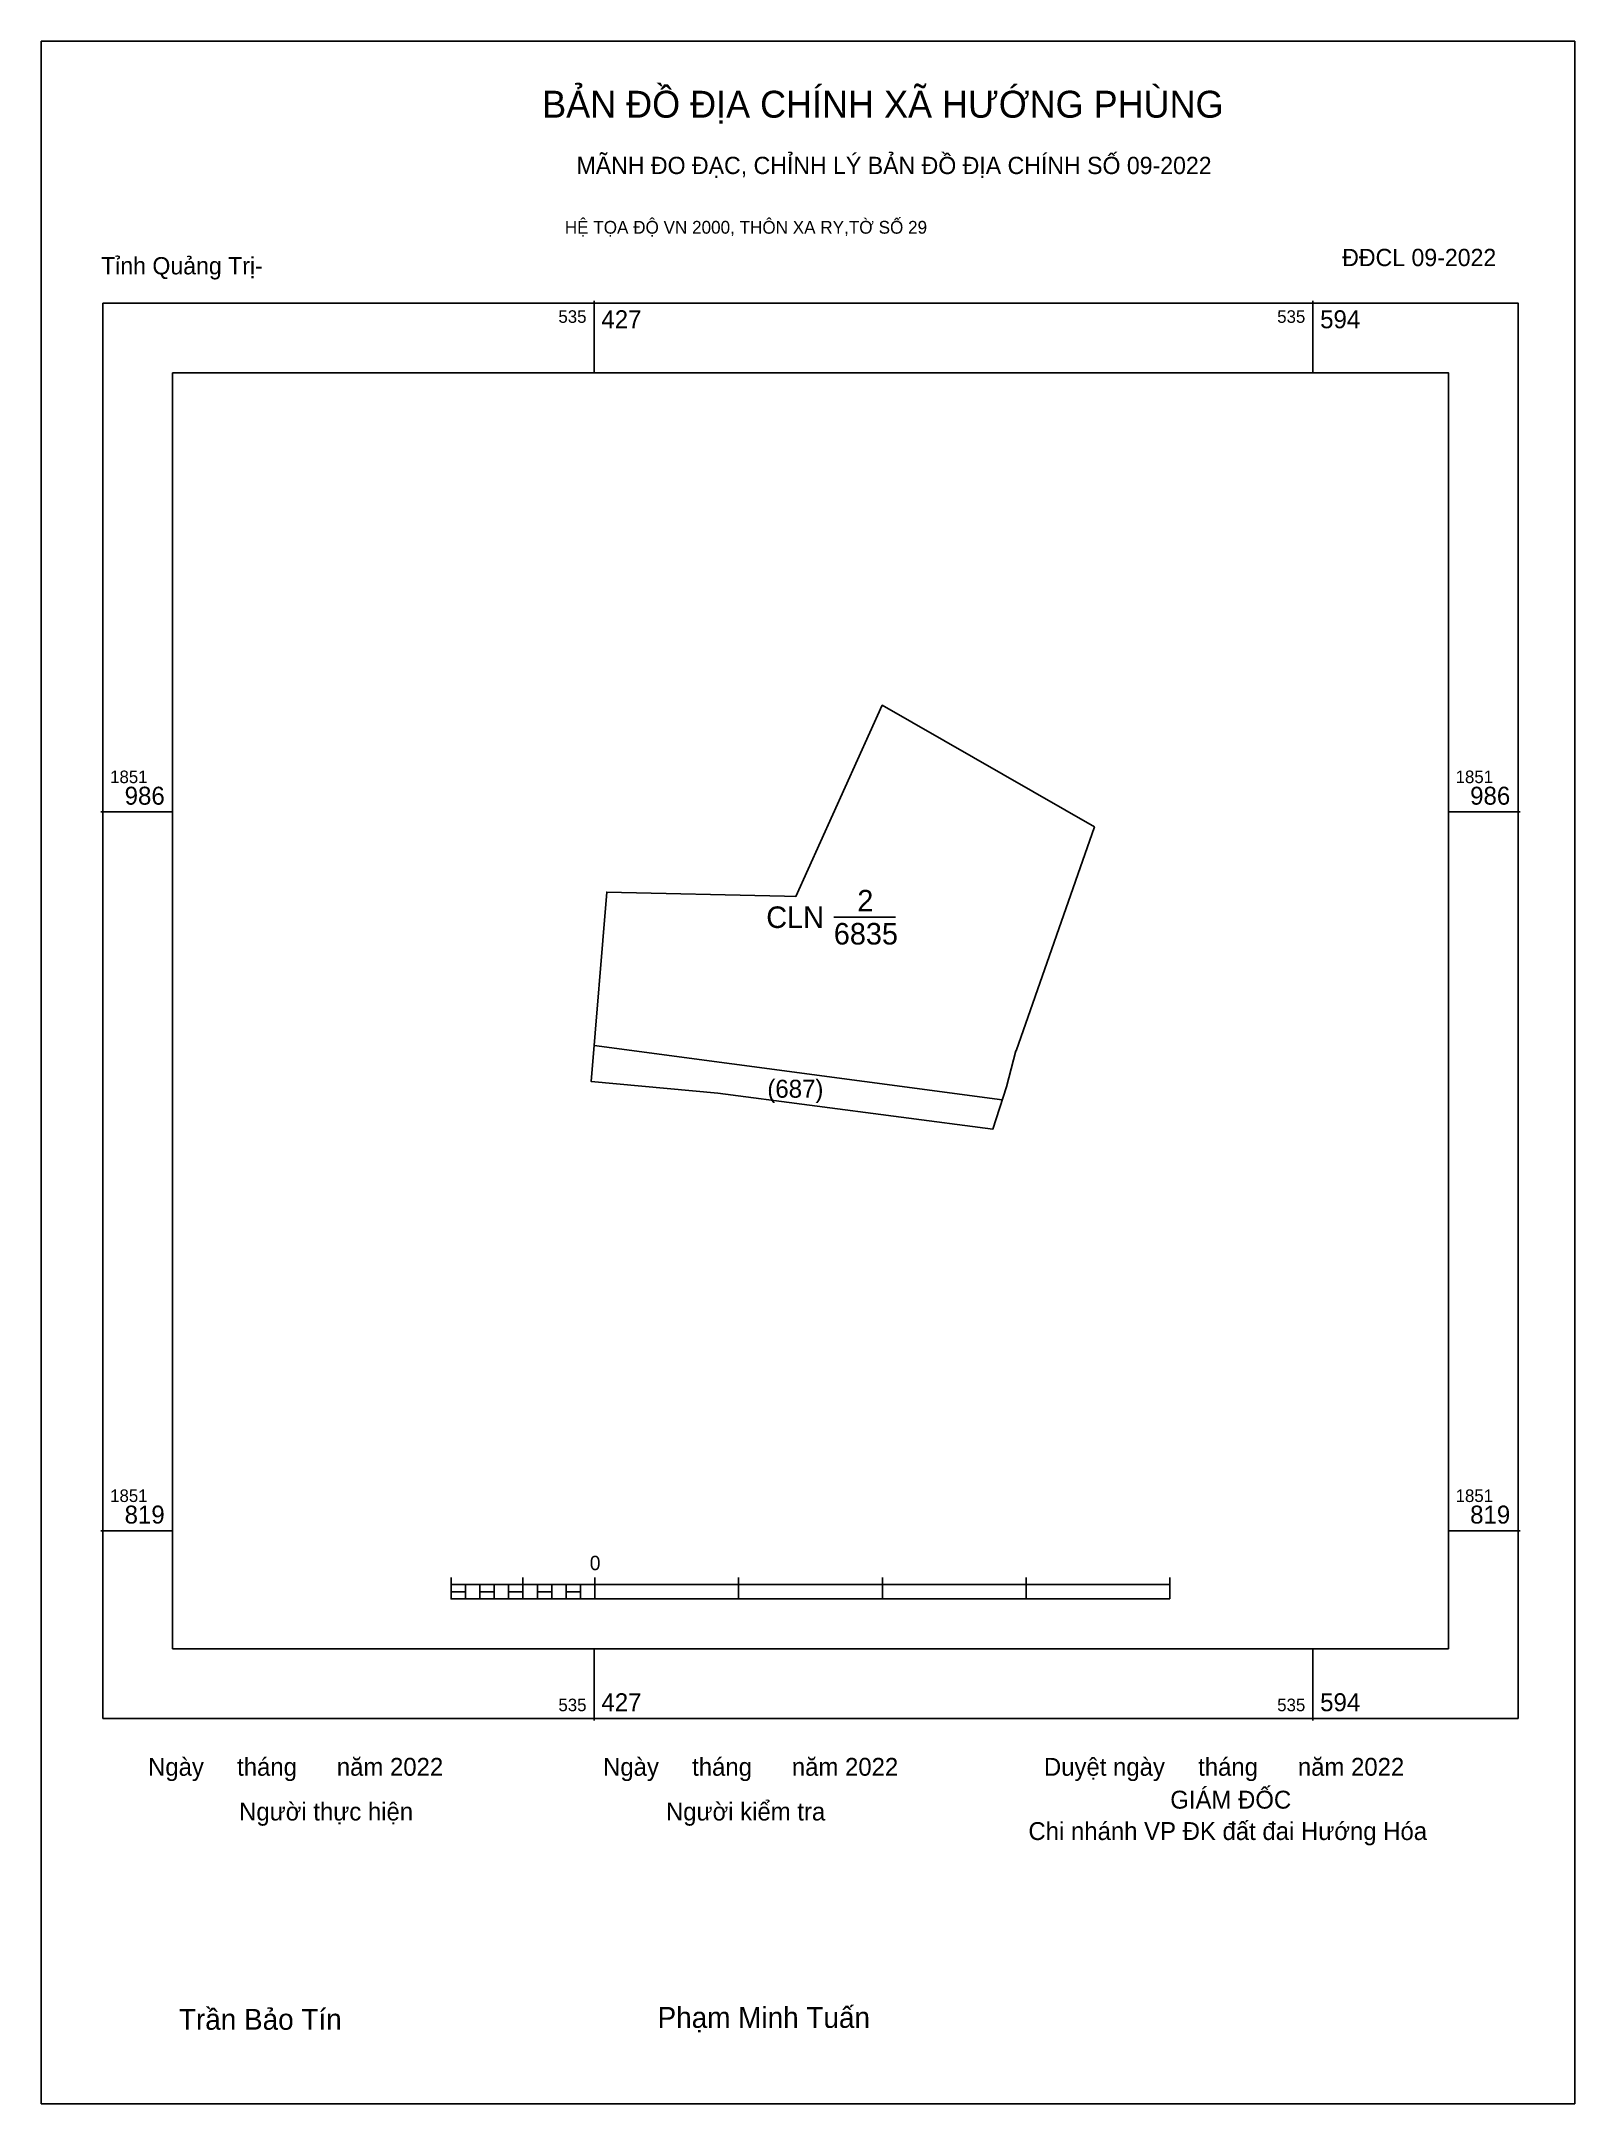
# Model space of a CAD drawing. Extents: x 535299 to 535656, y 1851686 to 1852166.
import ezdxf

# ---------------------------------------------------------------- set-up
doc = ezdxf.new("R2010")
doc.units = 0
for name, color, linetype in [('Level 10', 7, 'Continuous'), ('Level 13', 7, 'Continuous'), ('Level 15', 7, 'Continuous'), ('Level 27', 7, 'Continuous'), ('Level 50', 7, 'Continuous'), ('Level 62', 7, 'Continuous'), ('Level 63', 7, 'Continuous'), ('Level 9', 7, 'Continuous')]:
    doc.layers.add(name, color=color, linetype=linetype)

msp = doc.modelspace()

# ---------------------------------------------------------------- linework, layer by layer
at = {"layer": 'Level 10'}
msp.add_lwpolyline([(535456.35, 1851921.31), (535426.86, 1851924.01), (535430.48, 1851968.16), (535471.86, 1851967.21), (535474.5, 1851967.15), (535494.61, 1852011.66), (535544.02, 1851983.32), (535525.77, 1851931.15), (535525.69, 1851931.16), (535523.52, 1851922.8), (535520.36, 1851912.91)], close=True, dxfattribs=at)
at = {"layer": 'Level 15'}
msp.add_lwpolyline([(535298.78, 1852166.24), (535655.88, 1852166.24), (535655.88, 1851686.02), (535298.78, 1851686.02)], close=True, dxfattribs=at)
at = {"layer": 'Level 27'}
for p, q in [((535494.61, 1852011.66), (535494.61, 1852011.68)), ((535544.02, 1851983.32), (535544.03, 1851983.34)), ((535430.48, 1851968.16), (535430.46, 1851968.16)), ((535426.86, 1851924.01), (535426.85, 1851924.01)), ((535520.36, 1851912.91), (535520.35, 1851912.89))]:
    msp.add_line(p, q, dxfattribs=at)
at = {"layer": 'Level 50'}
msp.add_line((535483.33, 1851962.29), (535497.69, 1851962.29), dxfattribs=at)
msp.add_lwpolyline([(535427.55, 1851932.42), (535522.54, 1851919.74)], dxfattribs=at)
at = {"layer": 'Level 62'}
msp.add_lwpolyline([(535329.36, 1852089.07), (535626.47, 1852089.07), (535626.47, 1851791.96), (535329.36, 1851791.96)], close=True, dxfattribs=at)
at = {"layer": 'Level 63'}
for p, q in [((535427.55, 1852105.8), (535427.55, 1852089.07)), ((535594.92, 1852105.8), (535594.92, 1852089.07)), ((535312.62, 1851986.81), (535329.36, 1851986.81)), ((535626.47, 1851986.81), (535643.2, 1851986.81)), ((535312.62, 1851819.44), (535329.36, 1851819.44)), ((535626.47, 1851819.44), (535643.2, 1851819.44)), ((535394.23, 1851808.58), (535394.23, 1851803.56)), ((535410.96, 1851808.58), (535410.96, 1851803.56)), ((535427.7, 1851808.58), (535427.7, 1851803.56)), ((535461.18, 1851808.58), (535461.18, 1851803.56)), ((535494.65, 1851808.58), (535494.65, 1851803.56)), ((535528.13, 1851808.58), (535528.13, 1851803.56)), ((535561.6, 1851808.58), (535561.6, 1851803.56)), ((535394.23, 1851806.91), (535561.6, 1851806.91)), ((535397.57, 1851806.91), (535397.57, 1851803.56)), ((535400.92, 1851806.91), (535400.92, 1851803.56)), ((535404.27, 1851806.91), (535404.27, 1851803.56)), ((535407.62, 1851806.91), (535407.62, 1851803.56)), ((535410.96, 1851806.91), (535410.96, 1851803.56)), ((535414.31, 1851806.91), (535414.31, 1851803.56)), ((535417.66, 1851806.91), (535417.66, 1851803.56)), ((535421.01, 1851806.91), (535421.01, 1851803.56)), ((535424.35, 1851806.91), (535424.35, 1851803.56)), ((535427.7, 1851806.91), (535427.7, 1851803.56)), ((535394.23, 1851803.56), (535561.6, 1851803.56)), ((535427.55, 1851791.96), (535427.55, 1851775.22)), ((535594.92, 1851791.96), (535594.92, 1851775.22))]:
    msp.add_line(p, q, dxfattribs=at)
for points in [[(535313.15, 1852105.28), (535642.68, 1852105.28), (535642.68, 1851775.74), (535313.15, 1851775.74)], [(535394.23, 1851805.24), (535397.57, 1851805.24), (535397.57, 1851803.56), (535394.23, 1851803.56)], [(535394.23, 1851805.24), (535397.57, 1851805.24), (535397.57, 1851803.56), (535394.23, 1851803.56)], [(535400.92, 1851805.24), (535404.27, 1851805.24), (535404.27, 1851803.56), (535400.92, 1851803.56)], [(535407.62, 1851805.24), (535410.96, 1851805.24), (535410.96, 1851803.56), (535407.62, 1851803.56)], [(535414.31, 1851805.24), (535417.66, 1851805.24), (535417.66, 1851803.56), (535414.31, 1851803.56)], [(535421.01, 1851805.24), (535424.35, 1851805.24), (535424.35, 1851803.56), (535421.01, 1851803.56)]]:
    msp.add_lwpolyline(points, close=True, dxfattribs=at)

# ---------------------------------------------------------------- texts
at = {"layer": 'Level 13'}
for s, height, p in [('2', 5.02, (535488.81, 1851963.63)), ('CLN', 5.021, (535467.61, 1851959.78)), ('6835', 5.021, (535483.34, 1851955.93))]:
    msp.add_text(s, height=height, dxfattribs=at).set_placement(p)
at = {"layer": 'Level 63'}
for s, height, p in [('BẢN ĐỒ ĐỊA CHÍNH XÃ HƯỚNG PHÙNG', 6.2659, (535415.43, 1852148.45)), ('MÃNH ĐO ĐẠC, CHỈNH LÝ BẢN ĐỒ ĐỊA CHÍNH SỐ 09-2022', 4.0206, (535423.43, 1852135.32)), ('HỆ TỌA ĐỘ VN 2000, THÔN XA RY,TỜ SỐ 29', 2.9763, (535420.7, 1852121.44)), ('535', 2.929, (535419.21, 1852100.68)), ('427', 4.184, (535429.22, 1852099.42)), ('535', 2.929, (535586.59, 1852100.68)), ('594', 4.184, (535596.59, 1852099.42)), ('1851', 2.929, (535314.82, 1851993.51)), ('1851', 2.929, (535628.14, 1851993.51)), ('986', 4.184, (535318.2, 1851988.49)), ('986', 4.184, (535631.52, 1851988.49)), ('1851', 2.929, (535314.82, 1851826.13)), ('1851', 2.929, (535628.14, 1851826.13)), ('819', 4.184, (535318.19, 1851821.11)), ('819', 4.184, (535631.52, 1851821.11)), ('0', 3.35, (535426.51, 1851810.26)), ('535', 2.929, (535419.21, 1851777.42)), ('427', 4.184, (535429.22, 1851777.42)), ('535', 2.929, (535586.59, 1851777.42)), ('594', 4.184, (535596.59, 1851777.42)), ('Ngày     tháng      năm 2022', 4.1648, (535323.65, 1851762.39)), ('Ngày     tháng      năm 2022', 4.1648, (535429.61, 1851762.39)), ('Duyệt ngày     tháng      năm 2022', 4.1648, (535532.27, 1851762.39)), ('Người thực hiện', 4.1648, (535344.85, 1851751.98)), ('Người kiểm tra', 4.1648, (535444.25, 1851751.98)), ('GIÁM ĐỐC', 4.165, (535561.69, 1851754.74)), ('Chi nhánh VP ĐK đất đai Hướng Hóa', 4.1648, (535528.66, 1851747.43)), ('Trần Bảo Tín', 4.8578, (535330.84, 1851703.25)), ('Phạm Minh Tuấn', 4.8578, (535442.3, 1851703.69))]:
    msp.add_text(s, height=height, dxfattribs=at).set_placement(p)
at = {"layer": 'Level 9'}
for s, height, p in [('Tỉnh Quảng Trị-', 4.0206, (535312.71, 1852111.96)), ('ĐĐCL 09-2022', 4.0206, (535601.73, 1852113.89)), ('(687)', 4.184, (535467.86, 1851920.26))]:
    msp.add_text(s, height=height, dxfattribs=at).set_placement(p)

doc.saveas('drawing.dxf')
